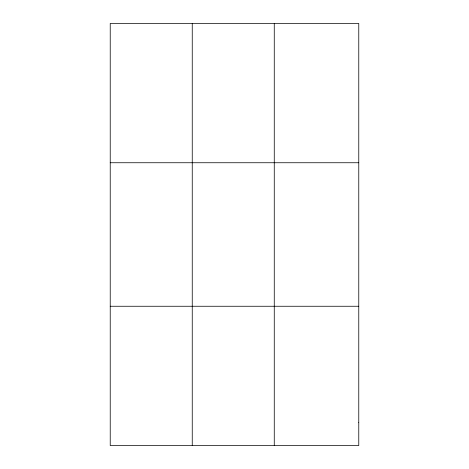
<?xml version="1.0" encoding="UTF-8"?>
<svg xmlns="http://www.w3.org/2000/svg" width="469" height="469" viewBox="0 0 469 469"><rect width="100%" height="100%" fill="white"/><g stroke="black" fill="none" stroke-linecap="round" stroke-linejoin="round"><path stroke-width="0.7" d="M192.249 445.55L192.249 23.45M274.265 445.55L274.265 23.45M110.227 162.743L358.773 162.743M110.227 306.257L358.773 306.257M358.773 422.335L358.773 445.55L110.227 445.55L110.227 23.45L358.773 23.45L358.773 422.335"/></g></svg>
